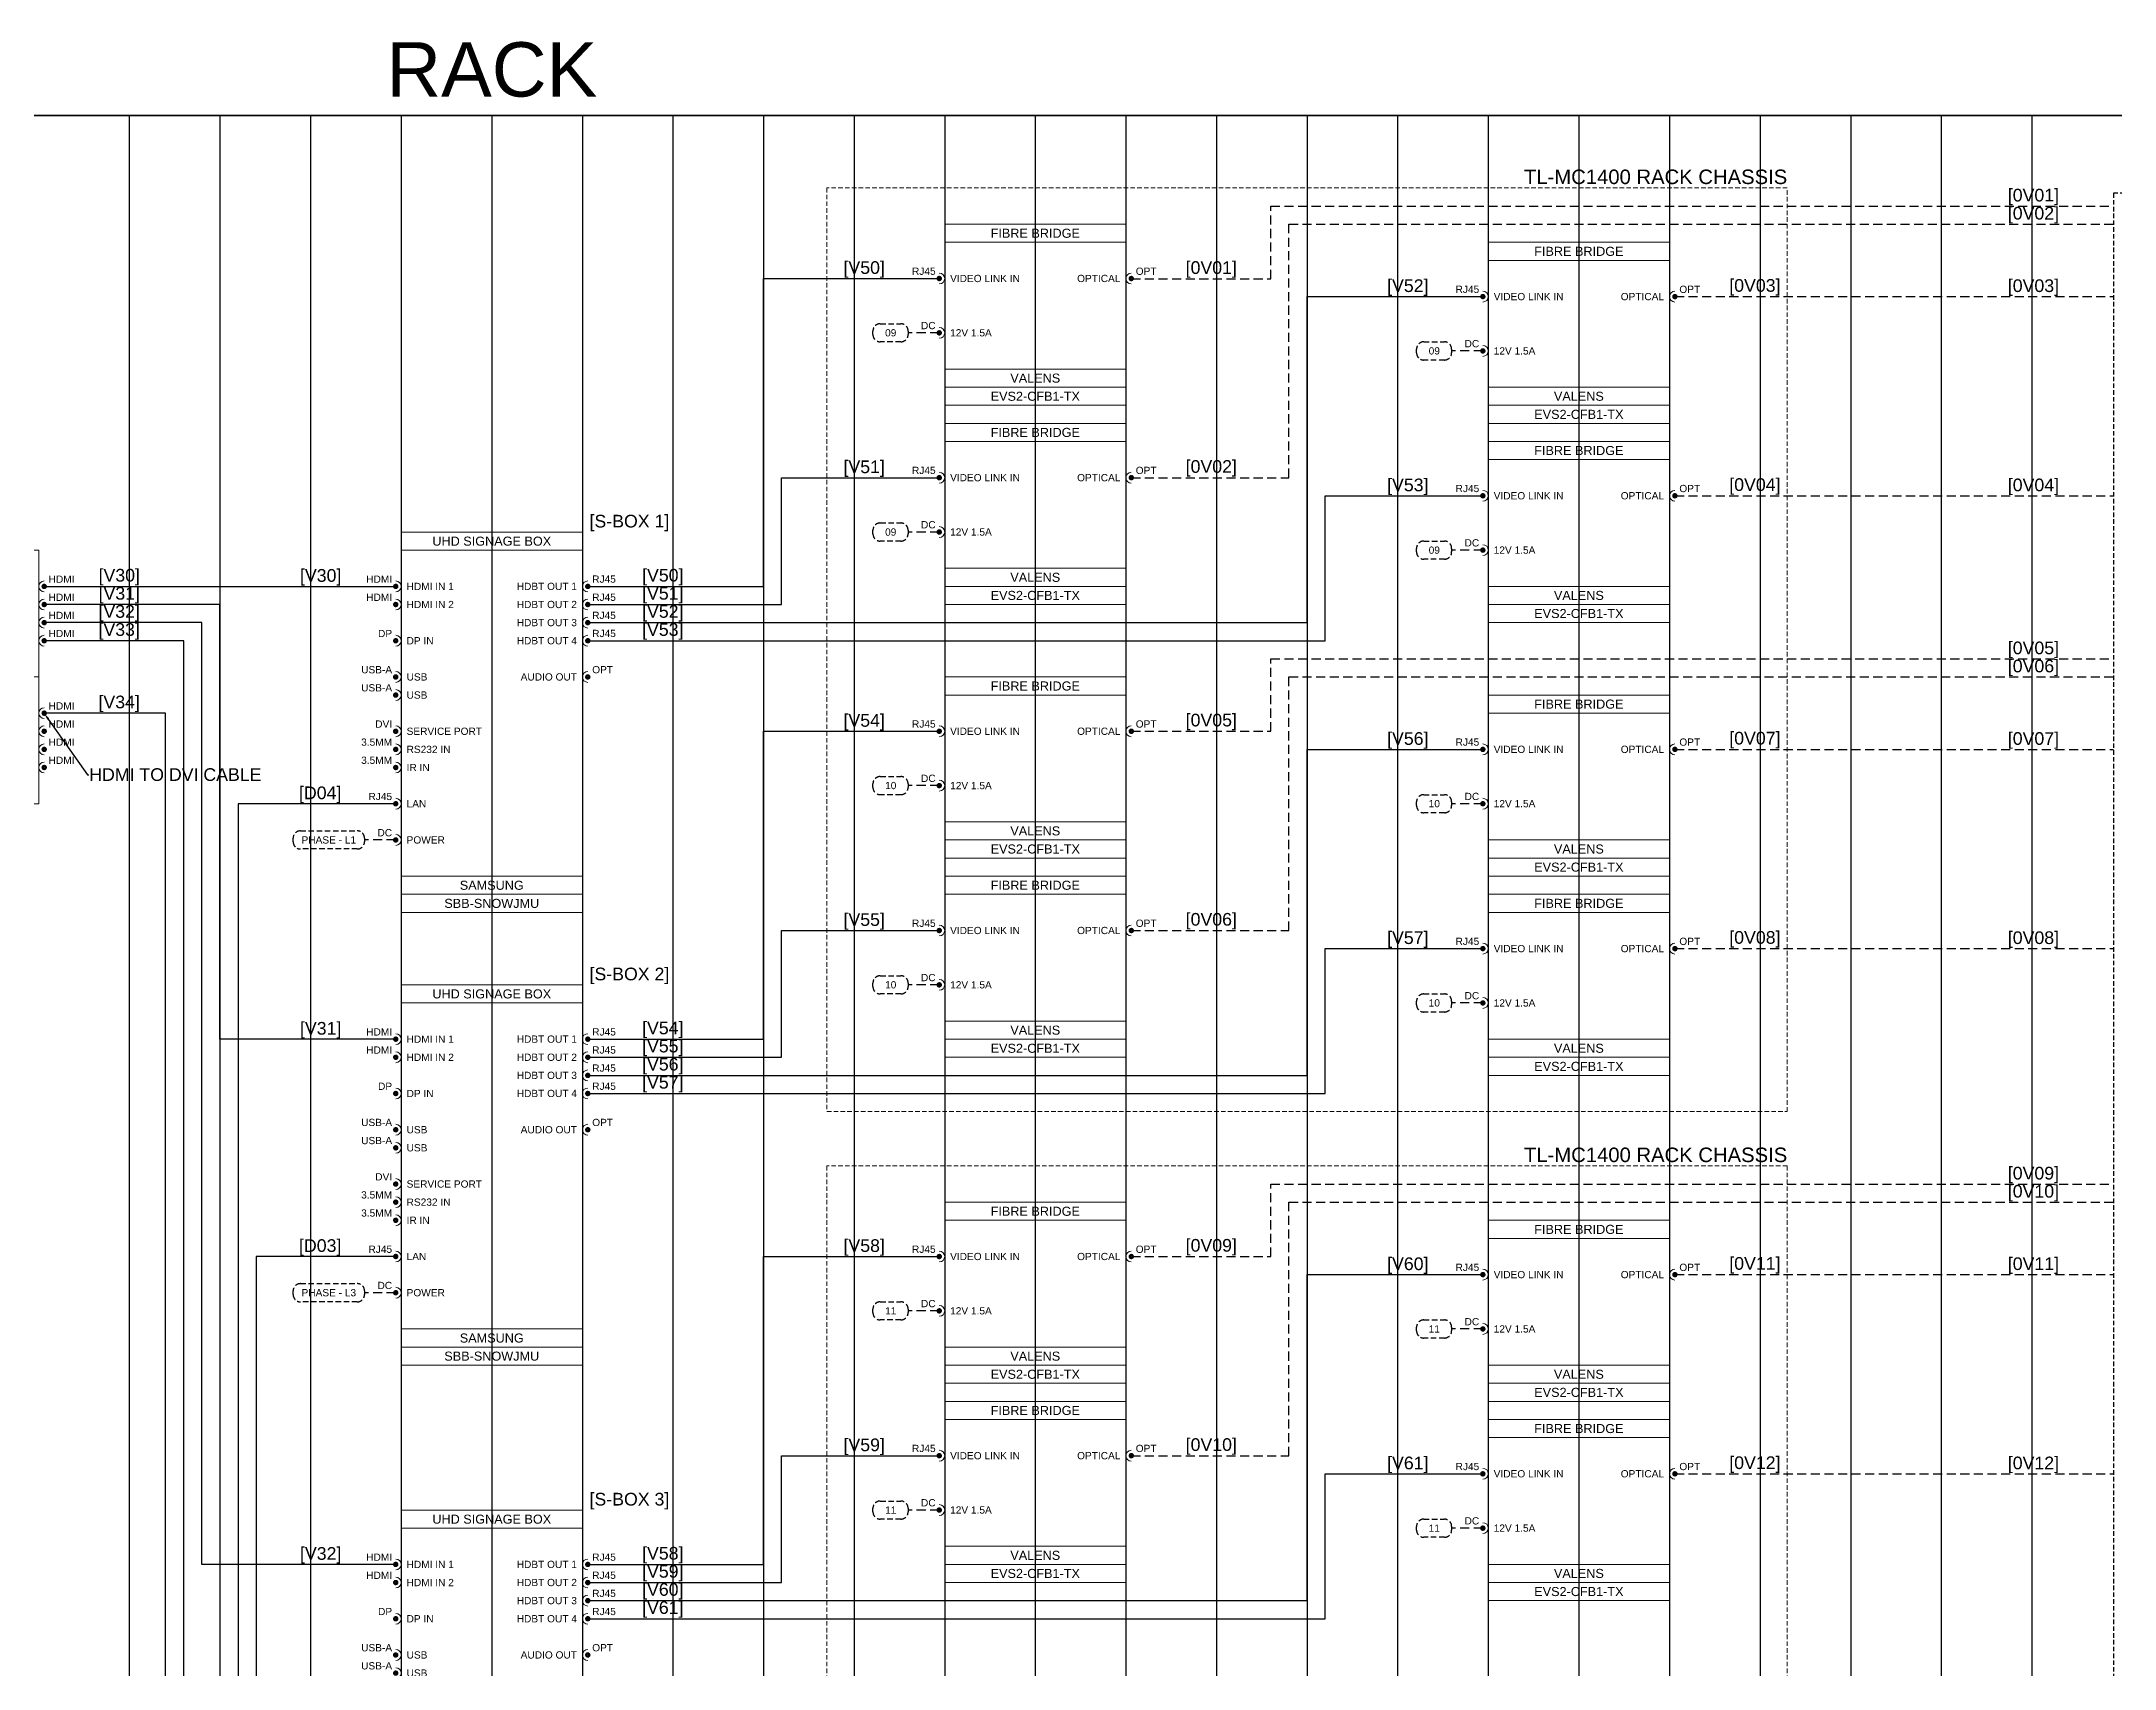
# Model space of a CAD drawing. Header units: millimetres. Extents: x 9 to 573, y 6 to 411.
# Drawn here: x 209.7 to 451.1, y 221.1 to 410.7 of the extents above; entities that cross this region are included whole.
import ezdxf
from ezdxf import colors
from ezdxf.entities.mleader import LeaderData, LeaderLine
from ezdxf.enums import TextEntityAlignment as Align
from ezdxf.math import Vec2, Vec3

# ---------------------------------------------------------------- set-up
doc = ezdxf.new("R2010")
doc.units = ezdxf.units.MM
doc.linetypes.add('DASHED', pattern=[0.75, 0.5, -0.25])
doc.linetypes.add('DASHED2', pattern=[0.375, 0.25, -0.125])
for name, color, linetype in [('SC - 3 Core Flex', 7, 'DASHED'), ('SC - Cat - Green - Data', 84, 'Continuous'), ('SC - Cat - Red - AV', 1, 'Continuous'), ('SC - Fibre', 170, 'DASHED'), ('SC - HDMI', 192, 'Continuous'), ('SC - Text', 7, 'Continuous'), ('SC - TITLE_BLOCK', 7, 'Continuous'), ('Text', 7, 'Continuous')]:
    doc.layers.add(name, color=color, linetype=linetype)
doc.layers.add('SC - Equipment', color=7, linetype='Continuous', lineweight=13)
doc.layers.add('SC - Xlines', color=252, linetype='Continuous', plot=False)
doc.styles.add('ARIAL', font='arial.ttf')
doc.styles.get("Standard").update_dxf_attribs({"font": 'arial.ttf'})

# ---------------------------------------------------------------- blocks, each defined once
blk = doc.blocks.new('TVONE CM2-HDMI-4K-4OUT - SCHEMATIC')
at = {"layer": 'SC - Equipment'}
for p, q in [((0, 0), (25, 0)), ((25, 0), (25, -35)), ((0, -35), (0, 0)), ((25, -35), (0, -35))]:
    blk.add_line(p, q, dxfattribs=at)
at = {"layer": 'SC - Equipment', "const_width": 0.7}
for points in [[(26.1, -10, -1), (26.9, -10, -1)], [(26.1, -15, -1), (26.9, -15, -1)], [(26.1, -20, -1), (26.9, -20, -1)], [(26.1, -25, -1), (26.9, -25, -1)]]:
    blk.add_lwpolyline(points, format="xyb", close=True, dxfattribs=at)
at = {"layer": 'SC - Equipment'}
for centre in [(26.5, -10), (26.5, -15), (26.5, -20), (26.5, -25)]:
    blk.add_arc(centre, 1.5, 90, 270, dxfattribs=at)
at = {"ltscale": 5, "flags": 1}
for tag, p in [('ROOM_TYPE', (45, -5)), ('LOCATION', (45, -10)), ('RACK_EQUIPMENT_(Y/N)', (45, -15)), ('IP_(Y/N)', (45, -30)), ('POE(WATT)', (45, -35)), ('AMP(@240V)', (45, -40)), ('WATT', (45, -45)), ('BTU/H', (45, -50)), ('WEIGHT(KG)', (45, -55)), ('TRANSFORMER_TAPS', (45, -60))]:
    blk.add_attdef(tag, p, '', height=2.5, dxfattribs=at)
at = {"ltscale": 5}
blk.add_attdef('MODEL', text='', height=2.5, rotation=90, dxfattribs=at).set_placement((2.5, -17.5), align=Align.MIDDLE_CENTER)
at = {"ltscale": 5, "flags": 1}
for tag, p in [('MAKE', (49.18, -23.6)), ('DESCRIPTION', (56.7, -18.59)), ('BRACKET', (53.44, -62.53))]:
    blk.add_attdef(tag, text='', height=2.5, dxfattribs=at).set_placement(p, align=Align.MIDDLE_CENTER)
at = {"layer": 'SC - Equipment', "ltscale": 5, "char_height": 2}
for s, insert, width, attachment_point in [('HDMI OUT 1', (23.5, -10), 23.5, 6), ('HDMI', (27.72, -8), 7.1748, 4), ('HDMI OUT 2', (23.5, -15), 23.5, 6), ('HDMI', (27.72, -13), 7.1748, 4), ('HDMI', (27.72, -18), 7.1748, 4), ('HDMI OUT 3', (23.5, -20), 23.5, 6), ('HDMI', (27.72, -23), 7.1748, 4), ('HDMI OUT 4', (23.5, -25), 23.5, 6)]:
    blk.add_mtext(s, dxfattribs=dict(at, insert=insert, width=width, attachment_point=attachment_point))
blk = doc.blocks.new('SAMSUNG SBB-SNOWJMU - SCHEMATIC')
at = {"layer": 'SC - Equipment'}
for p, q in [((-25, 0), (25, 0)), ((-25, -105), (-25, 0)), ((25, 0), (25, -105)), ((25, -5), (-25, -5)), ((25, -95), (-25, -95)), ((25, -95), (-25, -95)), ((25, -100), (-25, -100)), ((25, -100), (-25, -100)), ((25, -100), (-25, -100)), ((25, -105), (-25, -105))]:
    blk.add_line(p, q, dxfattribs=at)
at = {"layer": 'SC - Equipment', "const_width": 0.7}
for points in [[(-26.1, -15, 1), (-26.9, -15, 1)], [(26.1, -15, -1), (26.9, -15, -1)], [(-26.1, -20, 1), (-26.9, -20, 1)], [(26.1, -20, -1), (26.9, -20, -1)], [(26.1, -25, -1), (26.9, -25, -1)], [(-26.1, -30, 1), (-26.9, -30, 1)], [(26.1, -30, -1), (26.9, -30, -1)], [(-26.1, -40, 1), (-26.9, -40, 1)], [(26.1, -40, -1), (26.9, -40, -1)], [(-26.1, -45, 1), (-26.9, -45, 1)], [(-26.1, -55, 1), (-26.9, -55, 1)], [(-26.1, -60, 1), (-26.9, -60, 1)], [(-26.1, -65, 1), (-26.9, -65, 1)], [(-26.1, -75, 1), (-26.9, -75, 1)], [(-26.1, -85, 1), (-26.9, -85, 1)]]:
    blk.add_lwpolyline(points, format="xyb", close=True, dxfattribs=at)
at = {"layer": 'SC - Equipment'}
for centre, start, end in [((-26.5, -15), 270, 90), ((26.5, -15), 90, 270), ((-26.5, -20), 270, 90), ((26.5, -20), 90, 270), ((-26.5, -30), 270, 90), ((26.5, -25), 90, 270), ((26.5, -30), 90, 270), ((-26.5, -40), 270, 90), ((26.5, -40), 90, 270), ((-26.5, -45), 270, 90), ((-26.5, -55), 270, 90), ((-26.5, -60), 270, 90), ((-26.5, -65), 270, 90), ((-26.5, -75), 270, 90), ((-26.5, -85), 270, 90)]:
    blk.add_arc(centre, 1.5, start, end, dxfattribs=at)
at = {"ltscale": 5}
for tag, p in [('DESCRIPTION', (0, -2.5)), ('MAKE', (0, -97.5)), ('MODEL', (0, -102.5))]:
    blk.add_attdef(tag, text='', height=2.5, dxfattribs=at).set_placement(p, align=Align.MIDDLE_CENTER)
at = {"ltscale": 5, "flags": 1}
for tag, p in [('ROOM_TYPE', (45, -5)), ('LOCATION', (45, -10)), ('RACK_EQUIPMENT_(Y/N)', (45, -15)), ('IP_(Y/N)', (45, -30)), ('POE(WATT)', (45, -35)), ('AMP(@240V)', (45, -40)), ('WATT', (45, -45)), ('BTU/H', (45, -50)), ('WEIGHT(KG)', (45, -55)), ('TRANSFORMER_TAPS', (45, -60))]:
    blk.add_attdef(tag, p, '', height=2.5, dxfattribs=at)
blk.add_attdef('BRACKET', text='', height=2.5, dxfattribs=at).set_placement((0, -92.5), align=Align.MIDDLE_CENTER)
at = {"layer": 'SC - Equipment', "ltscale": 5, "char_height": 2}
for s, insert, width, attachment_point in [('HDMI', (-27.5, -13), 5.7736, 6), ('HDMI', (-27.5, -18), 5.7736, 6), ('HDMI IN 1', (-23.5, -15), 23.5, 4), ('HDBT OUT 1', (23.5, -15), 23.5, 6), ('RJ45', (27.72, -13), 7.1748, 4), ('RJ45', (27.72, -18), 7.1748, 4), ('HDMI IN 2', (-23.5, -20), 23.5, 4), ('HDBT OUT 2', (23.5, -20), 23.5, 6), ('RJ45', (27.72, -23), 7.1748, 4), ('DP', (-27.5, -28), 5.7736, 6), ('HDBT OUT 3', (23.5, -25), 23.5, 6), ('RJ45', (27.72, -28), 7.1748, 4), ('DP IN', (-23.5, -30), 23.5, 4), ('HDBT OUT 4', (23.5, -30), 23.5, 6), ('USB-A', (-27.5, -38), 5.7736, 6), ('USB', (-23.5, -40), 23.5, 4), ('AUDIO OUT', (23.5, -40), 23.5, 6), ('OPT', (27.72, -38), 7.1748, 4), ('USB-A', (-27.5, -43), 5.7736, 6), ('USB', (-23.5, -45), 23.5, 4), ('3.5MM', (-27.5, -58), 5.7736, 6), ('DVI', (-27.5, -53), 5.7736, 6), ('SERVICE PORT', (-23.5, -55), 23.5, 4), ('3.5MM', (-27.5, -63), 5.7736, 6), ('RS232 IN', (-23.5, -60), 23.5, 4), ('IR IN', (-23.5, -65), 23.5, 4), ('RJ45', (-27.5, -73), 5.7736, 6), ('LAN', (-23.5, -75), 23.5, 4), ('DC', (-27.5, -83), 5.7736, 6), ('POWER', (-23.5, -85), 23.5, 4)]:
    blk.add_mtext(s, dxfattribs=dict(at, insert=insert, width=width, attachment_point=attachment_point))
blk = doc.blocks.new('VALENS - FIBRE BRIDGE TX')
at = {"layer": 'SC - Equipment'}
for p, q in [((-25, 0), (25, 0)), ((-25, -50), (-25, 0)), ((25, 0), (25, -50)), ((25, -5), (-25, -5)), ((25, -40), (-25, -40)), ((25, -40), (-25, -40)), ((25, -45), (-25, -45)), ((25, -45), (-25, -45)), ((25, -45), (-25, -45)), ((25, -50), (-25, -50))]:
    blk.add_line(p, q, dxfattribs=at)
at = {"layer": 'SC - Equipment', "const_width": 0.7}
for points in [[(-26.1, -15, 1), (-26.9, -15, 1)], [(26.1, -15, -1), (26.9, -15, -1)], [(-26.1, -30, 1), (-26.9, -30, 1)]]:
    blk.add_lwpolyline(points, format="xyb", close=True, dxfattribs=at)
at = {"layer": 'SC - Equipment'}
for centre, start, end in [((-26.5, -15), 270, 90), ((26.5, -15), 90, 270), ((-26.5, -30), 270, 90)]:
    blk.add_arc(centre, 1.5, start, end, dxfattribs=at)
at = {"ltscale": 5}
for tag, p in [('DESCRIPTION', (0, -2.5)), ('MAKE', (0, -42.5)), ('MODEL', (0, -47.5))]:
    blk.add_attdef(tag, text='', height=2.5, dxfattribs=at).set_placement(p, align=Align.MIDDLE_CENTER)
at = {"ltscale": 5, "flags": 1}
for tag, p in [('ROOM_TYPE', (45, -5)), ('LOCATION', (45, -10)), ('RACK_EQUIPMENT_(Y/N)', (45, -15)), ('IP_(Y/N)', (45, -30)), ('POE(WATT)', (45, -35)), ('AMP(@240V)', (45, -40)), ('WATT', (45, -45)), ('BTU/H', (45, -50)), ('WEIGHT(KG)', (45, -55)), ('TRANSFORMER_TAPS', (45, -60))]:
    blk.add_attdef(tag, p, '', height=2.5, dxfattribs=at)
blk.add_attdef('BRACKET', text='', height=2.5, dxfattribs=at).set_placement((0, -37.5), align=Align.MIDDLE_CENTER)
at = {"layer": 'SC - Equipment', "ltscale": 5, "char_height": 2}
for s, insert, width, attachment_point in [('RJ45', (-27.5, -13), 5.7736, 6), ('VIDEO LINK IN', (-23.5, -15), 31.9845, 4), ('OPTICAL', (23.5, -15), 23.5, 6), ('OPT', (27.72, -13), 7.1748, 4), ('DC', (-27.5, -28), 5.7736, 6), ('12V 1.5A', (-23.5, -30), 23.5, 4)]:
    blk.add_mtext(s, dxfattribs=dict(at, insert=insert, width=width, attachment_point=attachment_point))

msp = doc.modelspace()

# ---------------------------------------------------------------- linework, layer by layer
at = {"linetype": 'Continuous'}
msp.add_lwpolyline([(8.83, 5.79), (515.38, 5.79), (515.38, 402.12), (8.83, 402.12)], close=True, dxfattribs=at)
at = {"linetype": 'DASHED2', "ltscale": 2.110581}
msp.add_lwpolyline([(453.11, 14.88), (453.11, 393.05), (451, 393.05), (451, 14.88)], close=True, dxfattribs=at)
at = {"layer": 'SC - 3 Core Flex', "ltscale": 1.266349}
for points in [[(307.36, 377.85), (309.76, 377.85, -0.414214), (310.61, 377), (310.61, 376.58, -0.414214), (309.76, 375.74), (307.36, 375.74, -0.414214), (306.51, 376.58), (306.51, 377, -0.414214)], [(370.67, 375.74), (373.08, 375.74, -0.414214), (373.92, 374.89), (373.92, 374.47, -0.414214), (373.08, 373.62), (370.67, 373.62, -0.414214), (369.83, 374.47), (369.83, 374.89, -0.414214)], [(307.36, 354.63), (309.76, 354.63, -0.414214), (310.61, 353.79), (310.61, 353.36, -0.414214), (309.76, 352.52), (307.36, 352.52, -0.414214), (306.51, 353.36), (306.51, 353.79, -0.414214)], [(370.67, 352.52), (373.08, 352.52, -0.414214), (373.92, 351.67), (373.92, 351.25, -0.414214), (373.08, 350.41), (370.67, 350.41, -0.414214), (369.83, 351.25), (369.83, 351.67, -0.414214)], [(307.36, 325.08), (309.76, 325.08, -0.414214), (310.61, 324.24), (310.61, 323.82, -0.414214), (309.76, 322.97), (307.36, 322.97, -0.414214), (306.51, 323.82), (306.51, 324.24, -0.414214)], [(370.67, 322.97), (373.08, 322.97, -0.414214), (373.92, 322.13), (373.92, 321.7, -0.414214), (373.08, 320.86), (370.67, 320.86, -0.414214), (369.83, 321.7), (369.83, 322.13, -0.414214)], [(239.82, 318.75), (246.45, 318.75, -0.414214), (247.29, 317.91), (247.29, 317.48, -0.414214), (246.45, 316.64), (239.82, 316.64, -0.414214), (238.97, 317.48), (238.97, 317.91, -0.414214)], [(307.36, 301.87), (309.76, 301.87, -0.414214), (310.61, 301.02), (310.61, 300.6, -0.414214), (309.76, 299.75), (307.36, 299.75, -0.414214), (306.51, 300.6), (306.51, 301.02, -0.414214)], [(370.67, 299.75), (373.08, 299.75, -0.414214), (373.92, 298.91), (373.92, 298.49, -0.414214), (373.08, 297.64), (370.67, 297.64, -0.414214), (369.83, 298.49), (369.83, 298.91, -0.414214)], [(239.82, 265.99), (246.45, 265.99, -0.414214), (247.29, 265.14), (247.29, 264.72, -0.414214), (246.45, 263.87), (239.82, 263.87, -0.414214), (238.97, 264.72), (238.97, 265.14, -0.414214)], [(307.36, 263.87), (309.76, 263.87, -0.414214), (310.61, 263.03), (310.61, 262.61, -0.414214), (309.76, 261.76), (307.36, 261.76, -0.414214), (306.51, 262.61), (306.51, 263.03, -0.414214)], [(370.67, 261.76), (373.08, 261.76, -0.414214), (373.92, 260.92), (373.92, 260.5, -0.414214), (373.08, 259.65), (370.67, 259.65, -0.414214), (369.83, 260.5), (369.83, 260.92, -0.414214)], [(307.36, 240.66), (309.76, 240.66, -0.414214), (310.61, 239.81), (310.61, 239.39, -0.414214), (309.76, 238.55), (307.36, 238.55, -0.414214), (306.51, 239.39), (306.51, 239.81, -0.414214)], [(370.67, 238.55), (373.08, 238.55, -0.414214), (373.92, 237.7), (373.92, 237.28, -0.414214), (373.08, 236.44), (370.67, 236.44, -0.414214), (369.83, 237.28), (369.83, 237.7, -0.414214)]]:
    msp.add_lwpolyline(points, format="xyb", close=True, dxfattribs=at)
at = {"layer": 'SC - 3 Core Flex', "ltscale": 2.110581}
for points in [[(314.24, 376.79), (310.61, 376.79)], [(377.55, 374.68), (373.92, 374.68)], [(314.24, 353.57), (310.61, 353.57)], [(377.55, 351.46), (373.92, 351.46)], [(314.24, 324.03), (310.61, 324.03)], [(377.55, 321.92), (373.92, 321.92)], [(250.92, 317.69), (247.29, 317.69)], [(314.24, 300.81), (310.61, 300.81)], [(377.55, 298.7), (373.92, 298.7)], [(250.92, 264.93), (247.29, 264.93)], [(314.24, 262.82), (310.61, 262.82)], [(377.55, 260.71), (373.92, 260.71)], [(314.24, 239.6), (310.61, 239.6)], [(377.55, 237.49), (373.92, 237.49)]]:
    msp.add_lwpolyline(points, dxfattribs=at)
at = {"layer": 'SC - Cat - Green - Data', "ltscale": 2.110581}
for points in [[(250.92, 321.92), (232.56, 321.92), (232.56, 62.31), (250.92, 62.31)], [(250.92, 269.15), (234.67, 269.15), (234.67, 64.42), (250.92, 64.42)]]:
    msp.add_lwpolyline(points, dxfattribs=at)
at = {"layer": 'SC - Cat - Red - AV', "ltscale": 2.110581}
for points in [[(273.29, 347.24), (293.76, 347.24), (293.76, 383.12), (314.24, 383.12)], [(273.29, 343.02), (357.08, 343.02), (357.08, 381.01), (377.55, 381.01)], [(273.29, 345.13), (295.87, 345.13), (295.87, 359.91), (314.24, 359.91)], [(273.29, 340.91), (359.19, 340.91), (359.19, 357.8), (377.55, 357.8)], [(273.29, 294.48), (293.76, 294.48), (293.76, 330.36), (314.24, 330.36)], [(273.29, 290.26), (357.08, 290.26), (357.08, 328.25), (377.55, 328.25)], [(273.29, 292.37), (295.87, 292.37), (295.87, 307.14), (314.24, 307.14)], [(273.29, 288.15), (359.19, 288.15), (359.19, 305.03), (377.55, 305.03)], [(273.29, 233.27), (293.76, 233.27), (293.76, 269.15), (314.24, 269.15)], [(273.29, 229.05), (357.08, 229.05), (357.08, 267.04), (377.55, 267.04)], [(273.29, 231.16), (295.87, 231.16), (295.87, 245.93), (314.24, 245.93)], [(273.29, 226.94), (359.19, 226.94), (359.19, 243.82), (377.55, 243.82)]]:
    msp.add_lwpolyline(points, dxfattribs=at)
at = {"layer": 'SC - Equipment', "color": 251, "linetype": 'DASHED2', "ltscale": 2.110581, "true_color": 0x636466}
for points in [[(413.01, 393.68), (301.15, 393.68), (301.15, 286.04), (413.01, 286.04)], [(413.01, 279.7), (301.15, 279.7), (301.15, 163.62), (413.01, 163.62)]]:
    msp.add_lwpolyline(points, close=True, dxfattribs=at)
at = {"layer": 'SC - Fibre', "ltscale": 2.110581}
for points in [[(336.61, 383.09), (352.86, 383.09), (352.86, 391.56), (451, 391.56)], [(336.61, 359.91), (354.97, 359.91), (354.97, 389.45), (451, 389.45)], [(399.93, 381.01), (451, 381.01)], [(399.93, 357.8), (451, 357.8)], [(336.61, 330.36), (352.86, 330.36), (352.86, 338.8), (451, 338.8)], [(336.61, 307.14), (354.97, 307.14), (354.97, 336.69), (451, 336.69)], [(399.93, 328.25), (451, 328.25)], [(399.93, 305.03), (451, 305.03)], [(336.61, 269.15), (352.86, 269.15), (352.86, 277.59), (451, 277.59)], [(336.61, 245.93), (354.97, 245.93), (354.97, 275.48), (451, 275.48)], [(399.93, 267.04), (451, 267.04)], [(399.93, 243.82), (451, 243.82)]]:
    msp.add_lwpolyline(points, dxfattribs=at)
at = {"layer": 'SC - HDMI', "ltscale": 2.110581}
for points in [[(209.97, 347.24), (250.92, 347.24)], [(250.92, 294.48), (230.45, 294.48), (230.45, 345.13), (209.97, 345.13)], [(250.92, 233.27), (228.34, 233.27), (228.34, 343.02), (209.97, 343.02)], [(250.92, 174.17), (226.23, 174.17), (226.23, 340.91), (209.97, 340.91)], [(250.92, 125.63), (224.11, 125.63), (224.11, 332.47), (209.97, 332.47)]]:
    msp.add_lwpolyline(points, dxfattribs=at)
at = {"layer": 'SC - TITLE_BLOCK'}
msp.add_lwpolyline([(8.83, 402.12), (572.98, 402.12), (572.98, 5.79), (8.83, 5.79)], close=True, dxfattribs=at)
at = {"layer": 'SC - Xlines', "ltscale": 2.110581, "transparency": 33554687}
msp.add_lwpolyline([(124.18, 402.12), (515.38, 402.12), (515.38, 5.79), (8.84, 5.79), (8.84, 402.12)], dxfattribs=at)
at = {"layer": 'SC - Xlines', "ltscale": 2.110581}
for points in [[(219.89, 402.12), (219.89, 5.79)], [(241, 402.12), (241, 5.79)], [(262.11, 402.12), (262.11, 5.79)], [(283.21, 402.12), (283.21, 5.79)], [(304.32, 402.12), (304.32, 5.79)], [(325.42, 402.12), (325.42, 5.79)], [(346.53, 402.12), (346.53, 5.79)], [(367.63, 402.12), (367.63, 5.79)], [(388.74, 402.12), (388.74, 5.79)], [(409.85, 402.12), (409.85, 5.79)], [(430.95, 402.12), (430.95, 5.79)]]:
    msp.add_lwpolyline(points, dxfattribs=at)
at = {"layer": 'SC - Xlines', "color": 250, "ltscale": 2.110581}
for points in [[(230.45, 402.12), (230.45, 5.79)], [(251.55, 402.12), (251.55, 5.79)], [(272.66, 402.12), (272.66, 5.79)], [(293.76, 402.12), (293.76, 5.79)], [(314.87, 402.12), (314.87, 5.79)], [(335.98, 402.12), (335.98, 5.79)], [(357.08, 402.12), (357.08, 5.79)], [(378.19, 402.12), (378.19, 5.79)], [(399.29, 402.12), (399.29, 5.79)], [(420.4, 402.12), (420.4, 5.79)], [(441.5, 402.12), (441.5, 5.79)]]:
    msp.add_lwpolyline(points, dxfattribs=at)

# ---------------------------------------------------------------- block references
at = {"ltscale": 2.110581, "xscale": 0.4221162769625799, "yscale": 0.4221162769625799, "zscale": 0.4221162769625799}
for name, p, values in [('VALENS - FIBRE BRIDGE TX', (325.42, 389.45), {'DESCRIPTION': 'FIBRE BRIDGE', 'MAKE': 'VALENS', 'MODEL': 'EVS2-CFB1-TX'}), ('VALENS - FIBRE BRIDGE TX', (388.74, 387.34), {'DESCRIPTION': 'FIBRE BRIDGE', 'MAKE': 'VALENS', 'MODEL': 'EVS2-CFB1-TX'}), ('VALENS - FIBRE BRIDGE TX', (325.42, 366.24), {'DESCRIPTION': 'FIBRE BRIDGE', 'MAKE': 'VALENS', 'MODEL': 'EVS2-CFB1-TX'}), ('VALENS - FIBRE BRIDGE TX', (388.74, 364.13), {'DESCRIPTION': 'FIBRE BRIDGE', 'MAKE': 'VALENS', 'MODEL': 'EVS2-CFB1-TX'}), ('SAMSUNG SBB-SNOWJMU - SCHEMATIC', (262.11, 353.57), {'DESCRIPTION': 'UHD SIGNAGE BOX', 'MAKE': 'SAMSUNG', 'MODEL': 'SBB-SNOWJMU'}), ('TVONE CM2-HDMI-4K-4OUT - SCHEMATIC', (198.79, 351.46), {'MODEL': 'CM2-HDMI-4K-4OUT'}), ('TVONE CM2-HDMI-4K-4OUT - SCHEMATIC', (198.79, 336.69), {'MODEL': 'CM2-HDMI-4K-4OUT'}), ('VALENS - FIBRE BRIDGE TX', (325.42, 336.69), {'DESCRIPTION': 'FIBRE BRIDGE', 'MAKE': 'VALENS', 'MODEL': 'EVS2-CFB1-TX'}), ('VALENS - FIBRE BRIDGE TX', (388.74, 334.58), {'DESCRIPTION': 'FIBRE BRIDGE', 'MAKE': 'VALENS', 'MODEL': 'EVS2-CFB1-TX'}), ('VALENS - FIBRE BRIDGE TX', (325.42, 313.47), {'DESCRIPTION': 'FIBRE BRIDGE', 'MAKE': 'VALENS', 'MODEL': 'EVS2-CFB1-TX'}), ('VALENS - FIBRE BRIDGE TX', (388.74, 311.36), {'DESCRIPTION': 'FIBRE BRIDGE', 'MAKE': 'VALENS', 'MODEL': 'EVS2-CFB1-TX'}), ('SAMSUNG SBB-SNOWJMU - SCHEMATIC', (262.11, 300.81), {'DESCRIPTION': 'UHD SIGNAGE BOX', 'MAKE': 'SAMSUNG', 'MODEL': 'SBB-SNOWJMU'}), ('VALENS - FIBRE BRIDGE TX', (325.42, 275.48), {'DESCRIPTION': 'FIBRE BRIDGE', 'MAKE': 'VALENS', 'MODEL': 'EVS2-CFB1-TX'}), ('VALENS - FIBRE BRIDGE TX', (388.74, 273.37), {'DESCRIPTION': 'FIBRE BRIDGE', 'MAKE': 'VALENS', 'MODEL': 'EVS2-CFB1-TX'}), ('VALENS - FIBRE BRIDGE TX', (325.42, 252.27), {'DESCRIPTION': 'FIBRE BRIDGE', 'MAKE': 'VALENS', 'MODEL': 'EVS2-CFB1-TX'}), ('VALENS - FIBRE BRIDGE TX', (388.74, 250.16), {'DESCRIPTION': 'FIBRE BRIDGE', 'MAKE': 'VALENS', 'MODEL': 'EVS2-CFB1-TX'}), ('SAMSUNG SBB-SNOWJMU - SCHEMATIC', (262.11, 239.6), {'DESCRIPTION': 'UHD SIGNAGE BOX', 'MAKE': 'SAMSUNG', 'MODEL': 'SBB-SNOWJMU'})]:
    msp.add_blockref(name, p, dxfattribs=at).add_auto_attribs(values)

# ---------------------------------------------------------------- texts
at = {"layer": 'SC - Equipment', "color": 251, "linetype": 'DASHED2', "ltscale": 2.110581, "true_color": 0x636466, "char_height": 1.6885, "attachment_point": 9, "style": 'ARIAL'}
for insert in [(413.01, 394.1), (413.01, 280.13)]:
    msp.add_mtext('TL-MC1400 RACK CHASSIS', dxfattribs=dict(at, insert=insert))
at = {"layer": 'SC - Text', "ltscale": 0.422116, "insert": (262.11, 404.23), "char_height": 6.3317, "attachment_point": 8, "style": 'ARIAL'}
msp.add_mtext('\\A1;{\\fSansSerif|b0|i0|c2|p2;\\W1;RACK}', dxfattribs=at)
at = {"layer": 'SC - Text', "ltscale": 0.422116}
for s, insert, char_height, width, attachment_point in [('[0V01]', (444.67, 391.65), 1.477, 6.195, 9), ('[0V02]', (444.67, 389.54), 1.477, 6.195, 9), ('[V50]', (307.9, 383.21), 1.477, 6.195, 9), ('[0V01]', (342.94, 383.21), 1.477, 6.5732, 7), ('[V52]', (371.22, 381.1), 1.477, 6.195, 9), ('[0V03]', (406.26, 381.13), 1.477, 6.5732, 7), ('[0V03]', (444.67, 381.1), 1.477, 6.195, 9), ('[V51]', (307.9, 359.99), 1.477, 6.195, 9), ('[0V02]', (342.94, 360.03), 1.477, 6.5732, 7), ('[V53]', (371.22, 357.88), 1.477, 6.195, 9), ('[0V04]', (406.26, 357.92), 1.477, 6.5732, 7), ('[0V04]', (444.67, 357.88), 1.477, 6.195, 9), ('[S-BOX 1]', (273.5, 353.66), 1.477, 9.5151, 7), ('[V30]', (216.31, 347.36), 1.477, 6.5732, 7), ('[V30]', (244.59, 347.33), 1.477, 6.195, 9), ('[V50]', (279.62, 347.36), 1.477, 6.5732, 7), ('[V31]', (216.31, 345.25), 1.477, 6.5732, 7), ('[V51]', (279.62, 345.25), 1.477, 6.5732, 7), ('[V32]', (216.3, 343.14), 1.477, 6.5732, 7), ('[V33]', (216.3, 341.03), 1.477, 6.5732, 7), ('\\pxt3;[V52]', (279.62, 343.14), 1.4774, 6.5732, 7), ('[V53]', (279.62, 341.03), 1.477, 6.5732, 7), ('[0V05]', (444.67, 338.89), 1.477, 6.195, 9), ('[0V06]', (444.67, 336.78), 1.477, 6.195, 9), ('[V34]', (216.3, 332.59), 1.477, 6.5732, 7), ('[V54]', (307.9, 330.44), 1.477, 6.195, 9), ('[0V05]', (342.94, 330.48), 1.477, 6.5732, 7), ('[V56]', (371.22, 328.33), 1.477, 6.195, 9), ('[0V07]', (406.26, 328.37), 1.477, 6.5732, 7), ('[0V07]', (444.67, 328.33), 1.477, 6.195, 9), ('[D04]', (244.59, 322), 1.477, 6.195, 9), ('[V55]', (307.9, 307.23), 1.477, 6.195, 9), ('[0V06]', (342.94, 307.26), 1.477, 6.5732, 7), ('[V57]', (371.22, 305.12), 1.477, 6.195, 9), ('[0V08]', (406.26, 305.15), 1.477, 6.5732, 7), ('[0V08]', (444.67, 305.12), 1.477, 6.195, 9), ('[S-BOX 2]', (273.5, 300.89), 1.477, 9.5151, 7), ('[V31]', (244.59, 294.56), 1.477, 6.195, 9), ('[V54]', (279.62, 294.6), 1.477, 6.5732, 7), ('[V55]', (279.62, 292.49), 1.477, 6.5732, 7), ('[V56]', (279.62, 290.38), 1.477, 6.5732, 7), ('[V57]', (279.62, 288.27), 1.477, 6.5732, 7), ('[0V09]', (444.67, 277.68), 1.477, 6.195, 9), ('[0V10]', (444.67, 275.57), 1.477, 6.195, 9), ('[D03]', (244.59, 269.24), 1.477, 6.195, 9), ('[V58]', (307.9, 269.24), 1.477, 6.195, 9), ('[0V09]', (342.94, 269.27), 1.477, 6.5732, 7), ('[V60]', (371.22, 267.12), 1.477, 6.195, 9), ('[0V11]', (406.26, 267.16), 1.477, 6.5732, 7), ('[0V11]', (444.67, 267.13), 1.477, 6.195, 9), ('[V59]', (307.9, 246.02), 1.477, 6.195, 9), ('[0V10]', (342.94, 246.05), 1.477, 6.5732, 7), ('[V61]', (371.22, 243.91), 1.477, 6.195, 9), ('[0V12]', (406.26, 243.94), 1.477, 6.5732, 7), ('[0V12]', (444.67, 243.91), 1.477, 6.195, 9), ('[S-BOX 3]', (273.5, 239.69), 1.477, 9.5151, 7), ('[V32]', (244.59, 233.36), 1.477, 6.195, 9), ('[V58]', (279.62, 233.39), 1.477, 6.5732, 7), ('[V59]', (279.62, 231.28), 1.477, 6.5732, 7), ('[V60]', (279.62, 229.17), 1.477, 6.5732, 7), ('[V61]', (279.62, 227.06), 1.477, 6.5732, 7)]:
    msp.add_mtext(s, dxfattribs=dict(at, insert=insert, char_height=char_height, width=width, attachment_point=attachment_point))
at = {"layer": 'Text', "ltscale": 0.422116, "char_height": 0.844, "width": 60.7726, "attachment_point": 5}
for s, insert in [('09', (308.58, 376.79)), ('09', (371.9, 374.68)), ('09', (308.58, 353.57)), ('09', (371.9, 351.46)), ('10', (308.58, 324.03)), ('10', (371.9, 321.92)), ('PHASE - L1', (243.13, 317.69)), ('10', (308.58, 300.81)), ('10', (371.9, 298.7)), ('PHASE - L3', (243.13, 264.93)), ('11', (308.58, 262.82)), ('11', (371.9, 260.71)), ('11', (308.58, 239.6)), ('11', (371.9, 237.49))]:
    msp.add_mtext(s, dxfattribs=dict(at, insert=insert))

# ---------------------------------------------------------------- leaders
at = {"ltscale": 2.110581}
ml = msp.add_multileader_mtext('Standard', dxfattribs=at)
ml.set_content('HDMI TO DVI CABLE', color=256)
ml.set_leader_properties()
ml.build(insert=Vec2(0, 0))
ml.multileader.update_dxf_attribs({"dogleg_length": 0.36, "arrow_head_size": 0.844})
ctx = ml.context
ctx.base_point, ctx.char_height, ctx.arrow_head_size, ctx.landing_gap_size, ctx.plane_origin = Vec3(215.18, 325.3), 1.4774, 0.844, 0.038, Vec3(209.97, 330.36)
notes = []
notes.append((ctx, [(0, (1, 1, 0), (215.03, 325.3), (1, 0), 0.152, [(1, [(209.97, 332.47)], 0, [])])]))
ctx.mtext.insert, ctx.mtext.flow_direction = Vec3(215.22, 326.05), 5
for ctx, leaders in notes:
    for number, flags, end, landing, length, lines in leaders:
        leader = LeaderData()
        leader.index, (leader.has_last_leader_line, leader.has_dogleg_vector, leader.attachment_direction) = number, flags
        leader.last_leader_point, leader.dogleg_vector, leader.dogleg_length = Vec3(end), Vec3(landing), length
        for number, points, colour, breaks in lines:
            line = LeaderLine()
            line.index, line.vertices, line.color, line.breaks = number, Vec3.list(points), colors.encode_raw_color(colour), breaks
            leader.lines.append(line)
        ctx.leaders.append(leader)

doc.saveas('drawing.dxf')
